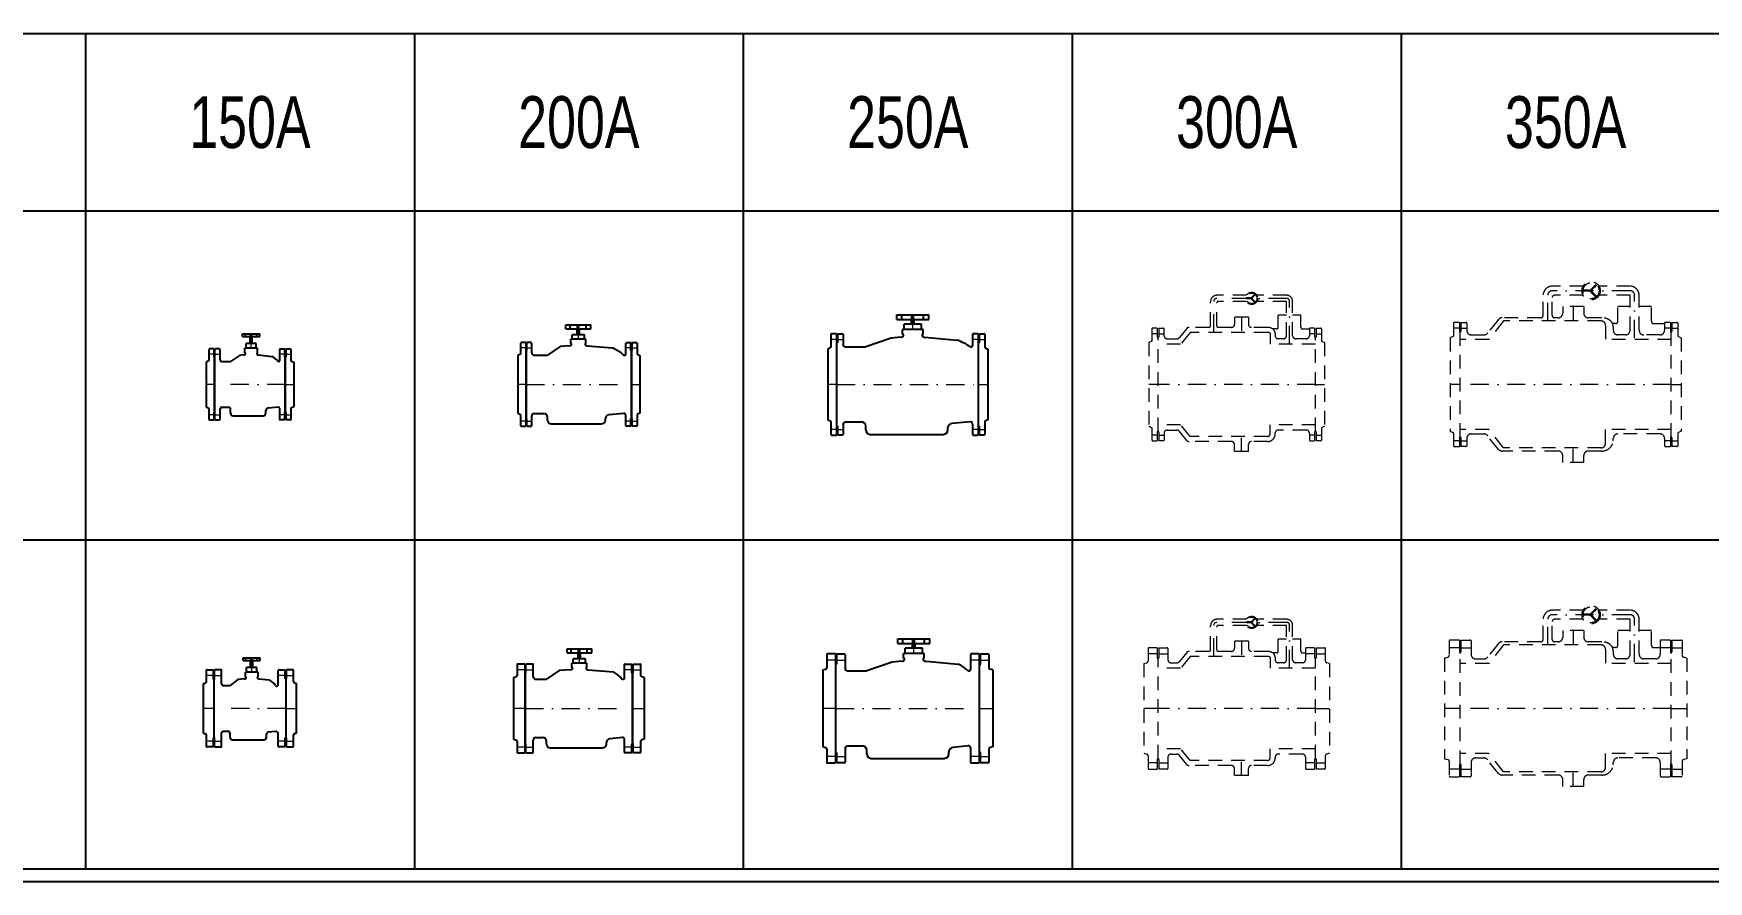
# Model space of a CAD drawing. Extents: x 0 to 60630, y 0 to 46389.
# Drawn here: x 13639 to 20259, y 6561 to 9911 of the extents above; entities that cross this region are included whole.
import ezdxf
from ezdxf.enums import TextEntityAlignment as Align

# ---------------------------------------------------------------- set-up
doc = ezdxf.new("R2010")
doc.units = 0
doc.header["$LTSCALE"] = 30
doc.header["$MEASUREMENT"] = 0
doc.linetypes.add('DGN Style 2', pattern=[3, 1.8, -1.2])
doc.linetypes.add('DGN Style 4', pattern=[4.8, 2.4, -1.2, 0, -1.2])
for name, color, linetype, lineweight in [('L(c)', 1, 'DGN Style 4', 5), ('L(hid)', 2, 'DGN Style 2', 5), ('L(txt)', 2, 'Continuous', 13)]:
    doc.layers.add(name, color=color, linetype=linetype, lineweight=lineweight)
doc.styles.add('Style-ENGINEERING', font='ENGINEERING.shx')

# ---------------------------------------------------------------- blocks, each defined once
blk = doc.blocks.new('*U81')
for p, q in [((69.3, 339.1), (-53, 339.1)), ((97.7, 324.7), (119.4, 346.3)), ((103.7, 324.3), (122.8, 343.4)), ((254.5, 339.1), (131.7, 339.1)), ((-89, 223.4), (-89, 303.1)), ((-53, 223.4), (-53, 294.1)), ((69.3, 303.1), (-44, 303.1)), ((94.5, 323.4), (69.1, 323.4)), ((94.5, 318.9), (69.1, 318.9)), ((97.7, 317.5), (119.4, 295.9)), ((103.7, 317.9), (122.8, 298.8)), ((254.5, 303.1), (131.7, 303.1)), ((254.5, 164.9), (254.5, 303.1)), ((290.5, 164.9), (290.5, 303.1)), ((-265.2, 207.7), (-308.2, 154.4)), ((-98, 214.4), (-251.2, 214.4)), ((-29.4, 214.4), (-44, 214.4)), ((-11.4, 259.4), (-11.4, 232.4)), ((71.4, 259.4), (-11.4, 259.4)), ((71.4, 259.4), (71.4, 232.4)), ((143.4, 214.4), (89.4, 214.4)), ((206.4, 200.4), (206.4, 258.9)), ((254.5, 258.9), (206.4, 258.9)), ((338.7, 258.9), (290.5, 258.9)), ((338.7, 200.4), (338.7, 258.9)), ((-443, 141.9), (-456, 135.4)), ((-456, 135.4), (-456, -233.2)), ((-443, 193.1), (-443, 141.9)), ((-420, 196.1), (-440, 196.1)), ((-420, 196.1), (-420, 161.6)), ((-417, -256.4), (-417, 158.6)), ((-417, -256.4), (-417, 158.6)), ((-414, 196.1), (-394, 196.1)), ((-414, 196.1), (-414, 161.6)), ((-391, 193.1), (-391, 164.9)), ((-373, 146.9), (-322.8, 146.9)), ((197.4, 191.4), (185.4, 191.4)), ((188.4, 178.4), (188.4, 173.9)), ((188.4, 173.9), (188.4, 164.9)), ((236.5, 146.9), (206.4, 146.9)), ((373.8, 146.9), (308.5, 146.9)), ((347.7, 191.4), (391, 191.4)), ((391, 193.1), (391, 164.9)), ((414, 196.1), (394, 196.1)), ((414, 196.1), (414, 161.6)), ((417, -256.4), (417, 158.6)), ((417, -256.4), (417, 158.6)), ((420, 196.1), (440, 196.1)), ((420, 196.1), (420, 161.6)), ((443, 193.1), (443, 141.9)), ((443, 141.9), (456, 135.4)), ((456, 135.4), (456, -233.2)), ((-456, -233.2), (-443, -239.7)), ((-443, -239.7), (-443, -290.9)), ((-420, -259.4), (-420, -293.9)), ((-414, -259.4), (-414, -293.9)), ((-391, -262.6), (-391, -290.9)), ((-373, -244.6), (-322.8, -244.6)), ((-265.2, -305.4), (-308.2, -252.2)), ((188.4, -271.6), (188.4, -262.6)), ((373, -244.6), (206.4, -244.6)), ((391, -262.6), (391, -290.9)), ((414, -259.4), (414, -293.9)), ((420, -259.4), (420, -293.9)), ((456, -233.2), (443, -239.7)), ((443, -239.7), (443, -290.9)), ((-440, -293.9), (-420, -293.9)), ((-394, -293.9), (-414, -293.9)), ((-29.4, -312.1), (-251.2, -312.1)), ((-11.4, -357.1), (-11.4, -330.1)), ((71.4, -357.1), (71.4, -330.1)), ((143.4, -312.1), (89.4, -312.1)), ((394, -293.9), (414, -293.9)), ((440, -293.9), (420, -293.9)), ((71.4, -357.1), (-11.4, -357.1))]:
    blk.add_line(p, q)
for radius in [36, 31.5]:
    blk.add_circle((100.5, 321.1), radius)
for centre, radius, start, end in [((-53, 303.1), 36, 90, 180), ((254.5, 303.1), 36, 0, 90), ((-44, 294.1), 9, 90, 180), ((94.5, 327.9), 4.5, 270, 315), ((94.5, 314.4), 4.5, 45, 90), ((106.9, 321.1), 4.5, 135, 225), ((-251.2, 196.4), 18, 90, 141.11749), ((-98, 223.4), 9, 270, 0), ((-44, 223.4), 9, 180, 270), ((-29.4, 232.4), 18, 270, 0), ((89.4, 232.4), 18, 180, 270), ((197.4, 200.4), 9, 270, 0), ((347.7, 200.4), 9, 180, 270), ((-440, 193.1), 3, 90, 180), ((-417, 161.6), 3, 180, 270), ((-417, 161.6), 3, 270, 0), ((-394, 193.1), 3, 360, 90), ((-373, 164.9), 18, 180, 270), ((-322.8, 164.9), 18, 270, 324.48163), ((206.4, 164.9), 18, 180, 270), ((236.5, 164.9), 18, 270, 0), ((308.5, 164.9), 18, 180, 270), ((373, 164.9), 18, 270, 0), ((394, 193.1), 3, 90, 180), ((417, 161.6), 3, 180, 270), ((417, 161.6), 3, 270, 0), ((440, 193.1), 3, 360, 90), ((-417, -259.4), 3, 90, 180), ((-417, -259.4), 3, 360, 90), ((-373, -262.6), 18, 90, 180), ((-322.8, -262.6), 18, 35.51837, 90), ((206.4, -262.6), 18, 90, 180), ((373, -262.6), 18, 0, 90), ((417, -259.4), 3, 90, 180), ((417, -259.4), 3, 360, 90), ((-440, -290.9), 3, 180, 270), ((-394, -290.9), 3, 270, 0), ((-251.2, -294.1), 18, 218.88251, 270), ((-29.4, -330.1), 18, 0, 90), ((89.4, -330.1), 18, 90, 180), ((143.4, -267.1), 45, 270, 0), ((394, -290.9), 3, 180, 270), ((440, -290.9), 3, 270, 0)]:
    blk.add_arc(centre, radius, start, end)
blk.add_ellipse((143.4, 178.4), major_axis=(-45, 0), ratio=0.8, start_param=3.141593, end_param=4.712389)
blk = doc.blocks.new('*U80')
at = {"layer": 'L(hid)'}
for p, q in [((-245.2, 201.8), (-303.9, 128.9)), ((139.8, 201.8), (-245.2, 201.8)), ((30, 259.4), (30, 201.8)), ((157.8, 183.8), (157.8, 128.9)), ((-303.9, 128.9), (-417, 128.9)), ((417, 128.9), (157.8, 128.9)), ((-303.9, -226.7), (-417, -226.7)), ((-245.2, -299.5), (-303.9, -226.7)), ((417, -226.7), (157.8, -226.7)), ((157.8, -281.5), (157.8, -226.7)), ((139.8, -299.5), (-245.2, -299.5)), ((30, -357.1), (30, -299.5))]:
    blk.add_line(p, q, dxfattribs=at)
for centre, start, end in [((139.8, 183.8), 0, 90), ((139.8, -281.5), 270, 0)]:
    blk.add_arc(centre, 18, start, end, dxfattribs=at)
blk.add_blockref('*U81', (0, 0))
blk = doc.blocks.new('*U83')
for p, q in [((-103, 182.2), (-103, 278.7)), ((38.2, 302.7), (-79, 302.7)), ((-79, 182.2), (-79, 272.7)), ((38.2, 278.7), (-73, 278.7)), ((55, 292.2), (38, 292.2)), ((55, 289.2), (38, 289.2)), ((57.1, 293.1), (71.6, 307.6)), ((57.1, 288.4), (71.6, 273.9)), ((61.1, 292.9), (73.8, 305.6)), ((61.1, 288.6), (73.8, 275.9)), ((197, 302.7), (79.8, 302.7)), ((197, 278.7), (79.8, 278.7)), ((197, 143.2), (197, 278.7)), ((221, 143.2), (221, 278.7)), ((-8.6, 216.2), (-8.6, 188.2)), ((46.6, 216.2), (-8.6, 216.2)), ((46.6, 216.2), (46.6, 188.2)), ((164, 175.8), (164, 224.8)), ((197, 224.8), (164, 224.8)), ((254, 224.8), (221, 224.8)), ((254, 175.8), (254, 224.8)), ((-335, 170.2), (-335, 122)), ((-314, 173.2), (-332, 173.2)), ((-314, 173.2), (-314, 138.7)), ((-311, -234.3), (-311, 135.7)), ((-311, -234.3), (-311, 135.7)), ((-308, 173.2), (-290, 173.2)), ((-308, 173.2), (-308, 138.7)), ((-287, 143.2), (-287, 170.2)), ((-197.8, 171.8), (-226.4, 136.3)), ((-109, 176.2), (-188.5, 176.2)), ((-20.6, 176.2), (-73, 176.2)), ((122, 176.2), (58.6, 176.2)), ((158, 169.8), (142.5, 169.8)), ((152, 152.2), (152, 149.2)), ((152, 149.2), (152, 143.2)), ((260, 169.8), (287, 169.8)), ((287, 170.2), (287, 143.2)), ((308, 173.2), (290, 173.2)), ((308, 173.2), (308, 138.7)), ((311, -234.3), (311, 135.7)), ((311, -234.3), (311, 135.7)), ((314, 173.2), (332, 173.2)), ((314, 173.2), (314, 138.7)), ((335, 170.2), (335, 122)), ((-335, 122), (-347, 116)), ((-347, 116), (-347, -214.5)), ((-275, 131.2), (-236.2, 131.2)), ((185, 131.2), (164, 131.2)), ((275, 131.2), (233.9, 131.2)), ((335, 122), (347, 116)), ((347, 116), (347, -214.5)), ((-347, -214.5), (-335, -220.5)), ((-335, -220.5), (-335, -268.8)), ((-314, -237.3), (-314, -271.8)), ((-308, -237.3), (-308, -271.8)), ((-287, -241.8), (-287, -268.8)), ((-275, -229.8), (-236.2, -229.8)), ((-197.8, -270.3), (-226.4, -234.8)), ((152, -247.8), (152, -241.8)), ((275, -229.8), (164, -229.8)), ((287, -241.8), (287, -268.8)), ((308, -237.3), (308, -271.8)), ((314, -237.3), (314, -271.8)), ((347, -214.5), (335, -220.5)), ((335, -220.5), (335, -268.8)), ((-332, -271.8), (-314, -271.8)), ((-290, -271.8), (-308, -271.8)), ((-20.6, -274.8), (-188.5, -274.8)), ((-8.6, -314.8), (-8.6, -286.8)), ((46.6, -314.8), (-8.6, -314.8)), ((46.6, -314.8), (46.6, -286.8)), ((122, -274.8), (58.6, -274.8)), ((290, -271.8), (308, -271.8)), ((332, -271.8), (314, -271.8))]:
    blk.add_line(p, q)
for radius in [24, 21]:
    blk.add_circle((59, 290.7), radius)
for centre, radius, start, end in [((-79, 278.7), 24, 90, 180), ((-73, 272.7), 6, 90, 180), ((55, 295.2), 3, 270, 315), ((55, 286.2), 3, 45, 90), ((63.2, 290.7), 3, 135, 225), ((197, 278.7), 24, 0, 90), ((-332, 170.2), 3, 90, 180), ((-311, 138.7), 3, 180, 270), ((-311, 138.7), 3, 270, 0), ((-290, 170.2), 3, 360, 90), ((-275, 143.2), 12, 180, 270), ((-236.2, 143.2), 12, 270, 324.48163), ((-188.5, 164.2), 12, 90, 141.11749), ((-109, 182.2), 6, 270, 0), ((-73, 182.2), 6, 180, 270), ((-20.6, 188.2), 12, 270, 0), ((58.6, 188.2), 12, 180, 270), ((164, 143.2), 12, 180, 270), ((158, 175.8), 6, 270, 0), ((185, 143.2), 12, 270, 0), ((260, 175.8), 6, 180, 270), ((275, 143.2), 12, 270, 0), ((290, 170.2), 3, 90, 180), ((311, 138.7), 3, 180, 270), ((311, 138.7), 3, 270, 0), ((332, 170.2), 3, 360, 90), ((-311, -237.3), 3, 90, 180), ((-311, -237.3), 3, 360, 90), ((-275, -241.8), 12, 90, 180), ((-236.2, -241.8), 12, 35.51837, 90), ((122, -244.8), 30, 270, 0), ((164, -241.8), 12, 90, 180), ((275, -241.8), 12, 0, 90), ((311, -237.3), 3, 90, 180), ((311, -237.3), 3, 360, 90), ((-332, -268.8), 3, 180, 270), ((-290, -268.8), 3, 270, 0), ((-188.5, -262.8), 12, 218.88251, 270), ((-20.6, -286.8), 12, 0, 90), ((58.6, -286.8), 12, 90, 180), ((290, -268.8), 3, 180, 270), ((332, -268.8), 3, 270, 0)]:
    blk.add_arc(centre, radius, start, end)
for centre, major_axis, ratio in [((122, 152.2), (-30, 0), 0.8), ((233.9, 143.2), (12.9, 0), 0.930233)]:
    blk.add_ellipse(centre, major_axis=major_axis, ratio=ratio, start_param=3.141593, end_param=4.712389)
blk = doc.blocks.new('*U82')
at = {"layer": 'L(hid)'}
for p, q in [((19, 216.2), (19, 156.2)), ((-184.6, 156.2), (-221.9, 110)), ((122, 156.2), (-184.6, 156.2)), ((132, 152.2), (132, 110)), ((-221.9, 110), (-311, 110)), ((311, 110), (132, 110)), ((-221.9, -208.5), (-311, -208.5)), ((-184.6, -254.8), (-221.9, -208.5)), ((122, -254.8), (-184.6, -254.8)), ((19, -314.8), (19, -254.8)), ((132, -244.8), (132, -208.5)), ((311, -208.5), (132, -208.5))]:
    blk.add_line(p, q, dxfattribs=at)
blk.add_arc((122, -244.8), 10, 270, 0, dxfattribs=at)
blk.add_ellipse((122, 152.2), major_axis=(-10, 0), ratio=0.4, start_param=3.141593, end_param=4.712389, dxfattribs=at)
blk.add_blockref('*U83', (0, 0))
blk = doc.blocks.new('*U84')
for p, q in [((-43.6, 237.5), (83.6, 237.5)), ((-43.6, 219.5), (-43.6, 237.5)), ((-43.6, 219.5), (83.6, 219.5)), ((-24.1, 219.5), (-24.1, 237.5)), ((-13.8, 180.1), (-13.8, 200.7)), ((53.8, 200.7), (-13.8, 200.7)), ((14.2, 200.7), (14.2, 219.5)), ((15.7, 219.5), (15.7, 237.5)), ((22.9, 219.5), (22.9, 237.5)), ((25.8, 200.7), (25.8, 219.5)), ((53.8, 180.1), (53.8, 200.7)), ((62.7, 219.5), (62.7, 237.5)), ((83.6, 219.5), (83.6, 237.5)), ((-304, 160.5), (-304, 108.2)), ((-282, 162.5), (-302, 162.5)), ((-282, 162.5), (-282, 127)), ((-278, 162.5), (-258, 162.5)), ((-278, 162.5), (-278, 127)), ((-256, 160.5), (-256, 122.7)), ((-65.7, 145.8), (-166.2, 110.5)), ((-26.8, 148.6), (-65.7, 145.8)), ((-21, 159.4), (-21, 180.1)), ((61, 180.1), (-21, 180.1)), ((-16, 159.4), (-21, 159.4)), ((61, 159.4), (55.9, 159.4)), ((61, 159.4), (61, 180.1)), ((66.7, 148.6), (195.3, 137.2)), ((256, 160.5), (256, 116.4)), ((278, 162.5), (258, 162.5)), ((278, 162.5), (278, 127)), ((282, 162.5), (302, 162.5)), ((282, 162.5), (282, 127)), ((304, 160.5), (304, 108.2)), ((-304, 108.2), (-316, 102.2)), ((-316, 102.2), (-316, -177.2)), ((-280, -200), (-280, 125)), ((-280, -200), (-280, 125)), ((-243.9, 110.5), (-166.2, 110.5)), ((280, -200), (280, 125)), ((280, -200), (280, 125)), ((304, 108.2), (316, 102.2)), ((316, 102.2), (316, -177.2)), ((-316, -177.2), (-304, -183.2)), ((-304, -183.2), (-304, -235.5)), ((-256, -197.6), (-256, -235.5)), ((-243.9, -185.5), (-184.2, -185.5)), ((246.5, -185.8), (174.7, -191.5)), ((256, -193.2), (256, -235.5)), ((316, -177.2), (304, -183.2)), ((304, -183.2), (304, -235.5)), ((-302, -237.5), (-282, -237.5)), ((-282, -202), (-282, -237.5)), ((-278, -202), (-278, -237.5)), ((-258, -237.5), (-278, -237.5)), ((-166.2, -216.7), (-166.2, -203.5)), ((-148.2, -234.7), (140.4, -234.7)), ((158.4, -216.7), (158.4, -209.4)), ((258, -237.5), (278, -237.5)), ((278, -202), (278, -237.5)), ((282, -202), (282, -237.5)), ((302, -237.5), (282, -237.5))]:
    blk.add_line(p, q)
for centre, radius, start, end in [((-302, 160.5), 2, 90, 180), ((-258, 160.5), 2, 360, 90), ((-26.8, 159.4), 10.8, 270, 0), ((66.7, 159.4), 10.8, 180, 270), ((258, 160.5), 2, 90, 180), ((302, 160.5), 2, 360, 90), ((-280, 127), 2, 180, 270), ((-280, 127), 2, 270, 0), ((-243.9, 122.7), 12.2, 180, 270), ((248.8, 117.5), 7.29, 217.55022, 351.86685), ((280, 127), 2, 180, 270), ((280, 127), 2, 270, 0), ((-243.9, -197.6), 12.2, 90, 180), ((-184.2, -203.5), 18, 0, 90), ((176.4, -209.4), 18, 95.53221, 180), ((247.9, -193.9), 8.22, 9.82937, 99.54822), ((-302, -235.5), 2, 180, 270), ((-280, -202), 2, 90, 180), ((-280, -202), 2, 360, 90), ((-258, -235.5), 2, 270, 0), ((-148.2, -216.7), 18, 180, 270), ((140.4, -216.7), 18, 270, 0), ((258, -235.5), 2, 180, 270), ((280, -202), 2, 90, 180), ((280, -202), 2, 360, 90), ((302, -235.5), 2, 270, 0)]:
    blk.add_arc(centre, radius, start, end)
blk.add_ellipse((-69.2, 88.5), major_axis=(-326.8, 0), ratio=0.253946, start_param=3.44192, end_param=3.769462)
blk = doc.blocks.new('*U85')
for p, q in [((-50.8, 200), (46.8, 200)), ((-50.8, 185), (-50.8, 200)), ((-34.6, 185), (-34.6, 200)), ((-5.6, 185), (-5.6, 200)), ((0.4, 185), (0.4, 200)), ((29.4, 185), (29.4, 200)), ((46.8, 185), (46.8, 200)), ((-50.8, 185), (46.8, 185)), ((-32, 126.6), (-32, 143.9)), ((28, 143.9), (-32, 143.9)), ((-26, 143.9), (-26, 161)), ((22, 161), (-26, 161)), ((-6.8, 161), (-6.8, 185)), ((2.8, 161), (2.8, 185)), ((22, 143.9), (22, 161)), ((28, 126.6), (28, 143.9)), ((-230, 84.2), (-241, 78.7)), ((-241, 78.7), (-241, -148.6)), ((-230, 128), (-230, 84.2)), ((-210, 130), (-228, 130)), ((-210, 130), (-210, 99.5)), ((-208, -167.5), (-208, 97.5)), ((-208, 97.5), (-208, -167.5)), ((-188, 130), (-206, 130)), ((-206, 99.5), (-206, 130)), ((-186, 90.1), (-186, 128)), ((-176.4, 80), (-123.9, 80)), ((-73.5, 115.3), (-123.9, 80)), ((-36.8, 117.6), (-73.5, 115.3)), ((-27.8, 126.6), (-32, 126.6)), ((28, 126.6), (23.8, 126.6)), ((32.8, 117.6), (132.6, 109.1)), ((186, 84.2), (186, 128)), ((188, 130), (206, 130)), ((206, 99.5), (206, 130)), ((208, -167.5), (208, 97.5)), ((208, 97.5), (208, -167.5)), ((210, 130), (228, 130)), ((210, 130), (210, 99.5)), ((230, 128), (230, 84.2)), ((230, 84.2), (241, 78.7)), ((241, 78.7), (241, -148.6)), ((-241, -148.6), (-230, -154.1)), ((-230, -154.1), (-230, -198)), ((-210, -169.5), (-210, -200)), ((-206, -200), (-206, -169.5)), ((-186, -198), (-186, -160.1)), ((-176.4, -150), (-138.9, -150)), ((-123.9, -176), (-123.9, -165)), ((-108.9, -191), (90, -191)), ((105, -176), (105, -169.9)), ((178.1, -150.2), (118.5, -155)), ((186, -198), (186, -155.8)), ((206, -200), (206, -169.5)), ((210, -169.5), (210, -200)), ((241, -148.6), (230, -154.1)), ((230, -154.1), (230, -198)), ((-228, -200), (-210, -200)), ((-206, -200), (-188, -200)), ((206, -200), (188, -200)), ((228, -200), (210, -200))]:
    blk.add_line(p, q)
for centre, radius, start, end in [((-228, 128), 2, 90, 180), ((-208, 99.5), 2, 180, 270), ((-208, 99.5), 2, 270, 0), ((-188, 128), 2, 0, 90), ((-175.9, 90.1), 10.1, 180, 270), ((-36.8, 126.6), 9, 270, 0), ((32.8, 126.6), 9, 180, 270), ((180, 85.8), 6.07, 217.55022, 351.86685), ((188, 128), 2, 90, 180), ((208, 99.5), 2, 180, 270), ((208, 99.5), 2, 270, 0), ((228, 128), 2, 360, 90), ((-228, -198), 2, 180, 270), ((-208, -169.5), 2, 90, 180), ((-208, -169.5), 2, 0, 90), ((-188, -198), 2, 270, 0), ((-175.9, -160.1), 10.1, 90, 180), ((-138.9, -165), 15, 0, 90), ((-108.9, -176), 15, 180, 270), ((90, -176), 15, 270, 0), ((120, -169.9), 15, 95.53221, 180), ((179.2, -157), 6.85, 9.82937, 99.54822), ((188, -198), 2, 180, 270), ((208, -169.5), 2, 90, 180), ((208, -169.5), 2, 360, 90), ((228, -198), 2, 270, 0)]:
    blk.add_arc(centre, radius, start, end)
blk.add_ellipse((-85, 56), major_axis=(-272.4, 0), ratio=0.323988, start_param=3.44192, end_param=3.787126)
blk = doc.blocks.new('*U86')
for p, q in [((-29, 170), (39, 170)), ((-29, 159), (-29, 170)), ((-29, 159), (39, 159)), ((-18, 159), (-18, 170)), ((1, 131), (1, 159)), ((2, 159), (2, 170)), ((7, 159), (7, 170)), ((9, 131), (9, 159)), ((27, 159), (27, 170)), ((39, 159), (39, 170)), ((-162, 108), (-162, 63.6)), ((-142, 110), (-160, 110)), ((-142, 110), (-142, 79.5)), ((-140, 77.5), (-140, -137.5)), ((-140, -137.5), (-140, 77.5)), ((-120, 110), (-138, 110)), ((-138, 79.5), (-138, 110)), ((-118, 66.8), (-118, 108)), ((-41.2, 83.9), (-76.2, 60)), ((-24, 86.5), (-41.2, 83.9)), ((-20, 94), (-20, 112.6)), ((30, 112.6), (-20, 112.6)), ((-16.5, 94), (-20, 94)), ((-15, 112.6), (-15, 131)), ((25, 131), (-15, 131)), ((25, 112.6), (25, 131)), ((30, 94), (26.5, 94)), ((30, 94), (30, 112.6)), ((34, 86.5), (87, 80.5)), ((118, 63.6), (118, 108)), ((120, 110), (138, 110)), ((138, 79.5), (138, 110)), ((140, 77.5), (140, -137.5)), ((140, -137.5), (140, 77.5)), ((142, 110), (160, 110)), ((142, 110), (142, 79.5)), ((162, 108), (162, 63.6)), ((-162, 63.6), (-173, 58.1)), ((-173, 58.1), (-173, -118.1)), ((-111.3, 60), (-76.2, 60)), ((162, 63.6), (173, 58.1)), ((173, 58.1), (173, -118.1)), ((-173, -118.1), (-162, -123.6)), ((-162, -123.6), (-162, -168)), ((-118, -168), (-118, -126.7)), ((-111.3, -120), (-86.2, -120)), ((-76.2, -144), (-76.2, -130)), ((112.7, -120.2), (72, -123.3)), ((118, -168), (118, -123.6)), ((173, -118.1), (162, -123.6)), ((162, -123.6), (162, -168)), ((-160, -170), (-142, -170)), ((-142, -139.5), (-142, -170)), ((-138, -170), (-138, -139.5)), ((-138, -170), (-120, -170)), ((-66.2, -154), (53, -154)), ((63, -144), (63, -133.3)), ((138, -170), (120, -170)), ((138, -170), (138, -139.5)), ((142, -139.5), (142, -170)), ((160, -170), (142, -170))]:
    blk.add_line(p, q)
for centre, radius, start, end in [((-160, 108), 2, 90, 180), ((-140, 79.5), 2, 180, 270), ((-140, 79.5), 2, 270, 0), ((-120, 108), 2, 0, 90), ((-111.3, 66.8), 6.75, 180, 270), ((-24, 94), 7.5, 270, 0), ((34, 94), 7.5, 180, 270), ((120, 108), 2, 90, 180), ((140, 79.5), 2, 180, 270), ((140, 79.5), 2, 270, 0), ((160, 108), 2, 360, 90), ((114, 63.9), 4.05, 217.55022, 351.86685), ((-111.3, -126.7), 6.75, 90, 180), ((-86.2, -130), 10, 0, 90), ((73, -133.3), 10, 95.53221, 180), ((113.5, -124.7), 4.56, 9.82937, 99.54822), ((-160, -168), 2, 180, 270), ((-140, -139.5), 2, 90, 180), ((-140, -139.5), 2, 0, 90), ((-120, -168), 2, 270, 0), ((-66.2, -144), 10, 180, 270), ((53, -144), 10, 270, 0), ((120, -168), 2, 180, 270), ((140, -139.5), 2, 90, 180), ((140, -139.5), 2, 360, 90), ((160, -168), 2, 270, 0)]:
    blk.add_arc(centre, radius, start, end)
blk.add_ellipse((-22, 44), major_axis=(-139, 0), ratio=0.423332, start_param=3.44192, end_param=3.811016)
blk = doc.blocks.new('*U99')
for p, q in [((-27, 176.3), (41, 176.3)), ((-27, 165.3), (-27, 176.3)), ((-27, 165.3), (41, 165.3)), ((-16, 165.3), (-16, 176.3)), ((-13, 118.8), (-13, 137.3)), ((27, 137.3), (-13, 137.3)), ((3, 137.3), (3, 165.3)), ((4, 165.3), (4, 176.3)), ((9, 165.3), (9, 176.3)), ((11, 137.3), (11, 165.3)), ((27, 118.8), (27, 137.3)), ((29, 165.3), (29, 176.3)), ((41, 165.3), (41, 176.3)), ((-184, 74.3), (-176.5, 76.1)), ((-184, -121.7), (-184, 74.3)), ((-172, 81.9), (-172, 126.8)), ((-170, 128.8), (-144, 128.8)), ((-144, 93.3), (-144, 128.8)), ((-142, 91.3), (-142, -138.7)), ((-142, 91.3), (-142, -138.7)), ((-114, 128.8), (-140, 128.8)), ((-140, 93.3), (-140, 128.8)), ((-112, 73), (-112, 126.8)), ((-105.3, 66.3), (-78.2, 66.3)), ((-48.2, 90.1), (-78.2, 66.3)), ((-22, 92.8), (-48.2, 90.1)), ((-18, 100.3), (-18, 118.8)), ((32, 118.8), (-18, 118.8)), ((-14.5, 100.3), (-18, 100.3)), ((32, 100.3), (28.5, 100.3)), ((32, 100.3), (32, 118.8)), ((36, 92.8), (76.6, 88.7)), ((112, 69.5), (112, 126.8)), ((114, 128.8), (140, 128.8)), ((140, 93.3), (140, 128.8)), ((142, 91.3), (142, -138.7)), ((142, 91.3), (142, -138.7)), ((170, 128.8), (144, 128.8)), ((144, 93.3), (144, 128.8)), ((172, 81.9), (172, 126.8)), ((184, 74.3), (176.5, 76.1)), ((184, -121.7), (184, 74.3)), ((-184, -121.7), (-176.5, -123.6)), ((-172, -174.2), (-172, -129.4)), ((-112, -174.2), (-112, -120.5)), ((-105.3, -113.7), (-88.2, -113.7)), ((-78.2, -137.7), (-78.2, -123.7)), ((65, -137.7), (65, -127)), ((101.2, -115), (74, -117.1)), ((112, -174.2), (112, -124.9)), ((172, -174.2), (172, -129.4)), ((184, -121.7), (176.5, -123.6)), ((-144, -176.2), (-170, -176.2)), ((-144, -176.2), (-144, -140.7)), ((-140, -176.2), (-140, -140.7)), ((-140, -176.2), (-114, -176.2)), ((-68.2, -147.7), (55, -147.7)), ((140, -176.2), (114, -176.2)), ((140, -176.2), (140, -140.7)), ((144, -176.2), (144, -140.7)), ((144, -176.2), (170, -176.2))]:
    blk.add_line(p, q)
for centre, radius, start, end in [((-178, 81.9), 6, 284.03624, 360), ((-170, 126.8), 2, 90, 180), ((-142, 93.3), 2, 180, 270), ((-142, 93.3), 2, 270, 0), ((-114, 126.8), 2, 360, 90), ((-105.3, 73), 6.75, 180, 270), ((-22, 100.3), 7.5, 270, 0), ((36, 100.3), 7.5, 180, 270), ((106, 70.4), 6.07, 217.55022, 351.86685), ((114, 126.8), 2, 90, 180), ((142, 93.3), 2, 180, 270), ((142, 93.3), 2, 270, 0), ((170, 126.8), 2, 360, 90), ((178, 81.9), 6, 180, 255.96376), ((-178, -129.4), 6, 0, 75.96376), ((-105.3, -120.5), 6.75, 90, 180), ((-88.2, -123.7), 10, 0, 90), ((75, -127), 10, 95.53221, 180), ((102, -124.9), 10, 0, 94.44994), ((178, -129.4), 6, 104.03624, 180), ((-170, -174.2), 2, 180, 270), ((-142, -140.7), 2, 90, 180), ((-142, -140.7), 2, 0, 90), ((-114, -174.2), 2, 270, 0), ((-68.2, -137.7), 10, 180, 270), ((55, -137.7), 10, 270, 0), ((114, -174.2), 2, 180, 270), ((142, -140.7), 2, 90, 180), ((142, -140.7), 2, 0, 90), ((170, -174.2), 2, 270, 0)]:
    blk.add_arc(centre, radius, start, end)
blk.add_ellipse((-9.2, 49.3), major_axis=(-115.5, 0), ratio=0.509327, start_param=3.44192, end_param=3.876148)
blk = doc.blocks.new('*U100')
for p, q in [((-46.8, 205), (50.8, 205)), ((-46.8, 190), (-46.8, 205)), ((-30.6, 190), (-30.6, 205)), ((-1.6, 190), (-1.6, 205)), ((4.4, 190), (4.4, 205)), ((33.4, 190), (33.4, 205)), ((50.8, 190), (50.8, 205)), ((-244, 143), (-244, 100.5)), ((-214, 145), (-242, 145)), ((-214, 145), (-214, 109.5)), ((-182, 145), (-210, 145)), ((-210, 109.5), (-210, 145)), ((-180, 95.1), (-180, 143)), ((-46.8, 190), (50.8, 190)), ((-28, 131.6), (-28, 148.9)), ((32, 148.9), (-28, 148.9)), ((-22, 148.9), (-22, 166)), ((26, 166), (-22, 166)), ((-2.8, 166), (-2.8, 190)), ((6.8, 166), (6.8, 190)), ((26, 148.9), (26, 166)), ((32, 131.6), (32, 148.9)), ((180, 89.9), (180, 143)), ((182, 145), (210, 145)), ((210, 109.5), (210, 145)), ((214, 145), (242, 145)), ((214, 145), (214, 109.5)), ((244, 143), (244, 100.5)), ((-258, 92), (-248.4, 94.8)), ((-258, 92), (-258, -152)), ((-212, -167.5), (-212, 107.5)), ((-212, 107.5), (-212, -167.5)), ((-170.4, 85), (-127.9, 85)), ((-77.5, 120.3), (-127.9, 85)), ((-32.8, 122.6), (-77.5, 120.3)), ((-23.8, 131.6), (-28, 131.6)), ((32, 131.6), (27.8, 131.6)), ((36.8, 122.6), (136.6, 114.1)), ((212, -167.5), (212, 107.5)), ((212, 107.5), (212, -167.5)), ((258, 92), (248.3, 94.8)), ((258, 92), (258, -152)), ((-258, -152), (-248.4, -154.7)), ((-244, -160.5), (-244, -203)), ((-214, -169.5), (-214, -205)), ((-210, -205), (-210, -169.5)), ((-180, -203), (-180, -155.1)), ((-170.4, -145), (-142.9, -145)), ((-127.9, -171), (-127.9, -160)), ((-112.9, -186), (94, -186)), ((109, -171), (109, -164.9)), ((172.1, -145.2), (122.5, -150)), ((180, -203), (180, -150.8)), ((210, -205), (210, -169.5)), ((214, -169.5), (214, -205)), ((244, -160.5), (244, -203)), ((258, -152), (248.3, -154.7)), ((-242, -205), (-214, -205)), ((-210, -205), (-182, -205)), ((210, -205), (182, -205)), ((242, -205), (214, -205))]:
    blk.add_line(p, q)
for centre, radius, start, end in [((-242, 143), 2, 90, 180), ((-182, 143), 2, 360, 90), ((182, 143), 2, 90, 180), ((242, 143), 2, 0, 90), ((-250, 100.5), 6, 285.9454, 0), ((-212, 109.5), 2, 180, 270), ((-212, 109.5), 2, 270, 0), ((-169.9, 95.1), 10.1, 180, 270), ((-32.8, 131.6), 9, 270, 0), ((36.8, 131.6), 9, 180, 270), ((174, 90.8), 6.07, 217.55022, 351.86685), ((212, 109.5), 2, 180, 270), ((212, 109.5), 2, 270, 0), ((250, 100.5), 6, 180, 254.0546), ((-250, -160.5), 6, 360, 74.0546), ((-212, -169.5), 2, 90, 180), ((-212, -169.5), 2, 0, 90), ((-169.9, -155.1), 10.1, 90, 180), ((-142.9, -160), 15, 0, 90), ((-112.9, -171), 15, 180, 270), ((94, -171), 15, 270, 0), ((124, -164.9), 15, 95.53221, 180), ((173.2, -152), 6.85, 9.82937, 99.54822), ((212, -169.5), 2, 90, 180), ((212, -169.5), 2, 360, 90), ((250, -160.5), 6, 105.9454, 180), ((-242, -203), 2, 180, 270), ((-182, -203), 2, 270, 0), ((182, -203), 2, 180, 270), ((242, -203), 2, 270, 0)]:
    blk.add_arc(centre, radius, start, end)
blk.add_ellipse((-29.9, 61), major_axis=(-208.4, 0), ratio=0.423332, start_param=3.44192, end_param=3.787126)
blk = doc.blocks.new('*U101')
for p, q in [((-39.6, 245), (87.6, 245)), ((-39.6, 227), (-39.6, 245)), ((-39.6, 227), (87.6, 227)), ((-20.1, 227), (-20.1, 245)), ((-9.8, 187.6), (-9.8, 208.2)), ((57.8, 208.2), (-9.8, 208.2)), ((18.2, 208.2), (18.2, 227)), ((19.7, 227), (19.7, 245)), ((26.9, 227), (26.9, 245)), ((29.8, 208.2), (29.8, 227)), ((57.8, 187.6), (57.8, 208.2)), ((66.7, 227), (66.7, 245)), ((87.6, 227), (87.6, 245)), ((-320, 183), (-320, 130.7)), ((-286, 185), (-318, 185)), ((-286, 185), (-286, 144.5)), ((-284, -202.5), (-284, 142.5)), ((-284, -202.5), (-284, 142.5)), ((-282, 185), (-250, 185)), ((-282, 185), (-282, 144.5)), ((-248, 183), (-248, 130.2)), ((-61.7, 153.3), (-162.2, 118)), ((-22.8, 156.1), (-61.7, 153.3)), ((-17, 166.9), (-17, 187.6)), ((65, 187.6), (-17, 187.6)), ((-12, 166.9), (-17, 166.9)), ((65, 166.9), (59.9, 166.9)), ((65, 166.9), (65, 187.6)), ((70.7, 156.1), (199.3, 144.7)), ((248, 183), (248, 123.9)), ((282, 185), (250, 185)), ((282, 185), (282, 144.5)), ((284, -202.5), (284, 142.5)), ((284, -202.5), (284, 142.5)), ((286, 185), (318, 185)), ((286, 185), (286, 144.5)), ((320, 183), (320, 130.7)), ((-336, 122), (-324.5, 124.9)), ((-336, 122), (-336, -182)), ((-235.9, 118), (-162.2, 118)), ((336, 122), (324.5, 124.9)), ((336, 122), (336, -182)), ((-336, -182), (-324.5, -184.9)), ((-320, -190.7), (-320, -243)), ((-248, -190.1), (-248, -243)), ((-235.9, -178), (-180.2, -178)), ((-162.2, -209.2), (-162.2, -196)), ((238.5, -178.3), (178.7, -184)), ((248, -185), (248, -243)), ((320, -190.7), (320, -243)), ((336, -182), (324.5, -184.9)), ((-318, -245), (-286, -245)), ((-286, -204.5), (-286, -245)), ((-282, -204.5), (-282, -245)), ((-250, -245), (-282, -245)), ((-144.2, -227.2), (144.4, -227.2)), ((162.4, -209.2), (162.4, -201.9)), ((250, -245), (282, -245)), ((282, -204.5), (282, -245)), ((286, -204.5), (286, -245)), ((318, -245), (286, -245))]:
    blk.add_line(p, q)
for centre, radius, start, end in [((-318, 183), 2, 90, 180), ((-284, 144.5), 2, 180, 270), ((-284, 144.5), 2, 270, 0), ((-250, 183), 2, 0, 90), ((-22.8, 166.9), 10.8, 270, 0), ((70.7, 166.9), 10.8, 180, 270), ((250, 183), 2, 90, 180), ((284, 144.5), 2, 180, 270), ((284, 144.5), 2, 270, 0), ((318, 183), 2, 0, 90), ((-326, 130.7), 6, 284.03624, 0), ((-235.9, 130.2), 12.2, 180, 270), ((240.8, 125), 7.29, 217.55022, 351.86685), ((326, 130.7), 6, 180, 255.96376), ((-326, -190.7), 6, 360, 75.96376), ((-235.9, -190.1), 12.2, 90, 180), ((-180.2, -196), 18, 0, 90), ((180.4, -201.9), 18, 95.53221, 180), ((239.9, -186.4), 8.22, 9.82937, 99.54822), ((326, -190.7), 6, 104.03624, 180), ((-318, -243), 2, 180, 270), ((-284, -204.5), 2, 90, 180), ((-284, -204.5), 2, 360, 90), ((-250, -243), 2, 270, 0), ((-144.2, -209.2), 18, 180, 270), ((144.4, -209.2), 18, 270, 0), ((250, -243), 2, 180, 270), ((284, -204.5), 2, 90, 180), ((284, -204.5), 2, 360, 90), ((318, -243), 2, 270, 0)]:
    blk.add_arc(centre, radius, start, end)
blk.add_ellipse((1.3, 96), major_axis=(-244.6, 0), ratio=0.339299, start_param=3.44192, end_param=3.769462)
blk = doc.blocks.new('*U103')
for p, q in [((-103, 182.2), (-103, 278.7)), ((38.2, 302.7), (-79, 302.7)), ((-79, 182.2), (-79, 272.7)), ((38.2, 278.7), (-73, 278.7)), ((55, 292.2), (38, 292.2)), ((55, 289.2), (38, 289.2)), ((57.1, 293.1), (71.6, 307.6)), ((57.1, 288.4), (71.6, 273.9)), ((61.1, 292.9), (73.8, 305.6)), ((61.1, 288.6), (73.8, 275.9)), ((197, 302.7), (79.8, 302.7)), ((197, 278.7), (79.8, 278.7)), ((197, 143.2), (197, 278.7)), ((221, 143.2), (221, 278.7)), ((-8.6, 216.2), (-8.6, 188.2)), ((46.6, 216.2), (-8.6, 216.2)), ((46.6, 216.2), (46.6, 188.2)), ((164, 175.8), (164, 224.8)), ((197, 224.8), (164, 224.8)), ((254, 224.8), (221, 224.8)), ((254, 175.8), (254, 224.8)), ((-350, 187.7), (-350, 138.7)), ((-314, 190.7), (-347, 190.7)), ((-314, 190.7), (-314, 151.2)), ((-311, -246.8), (-311, 148.2)), ((-311, -246.8), (-311, 148.2)), ((-308, 190.7), (-275, 190.7)), ((-308, 190.7), (-308, 151.2)), ((-272, 187.7), (-272, 143.2)), ((-197.8, 171.8), (-226.4, 136.3)), ((-109, 176.2), (-188.5, 176.2)), ((-20.6, 176.2), (-73, 176.2)), ((122, 176.2), (58.6, 176.2)), ((158, 169.8), (142.5, 169.8)), ((152, 152.2), (152, 149.2)), ((152, 149.2), (152, 143.2)), ((260, 169.8), (272, 169.8)), ((272, 187.7), (272, 143.2)), ((308, 190.7), (275, 190.7)), ((308, 190.7), (308, 151.2)), ((311, -246.8), (311, 148.2)), ((311, -246.8), (311, 148.2)), ((314, 190.7), (347, 190.7)), ((314, 190.7), (314, 151.2)), ((350, 187.7), (350, 138.7)), ((-367, 127.7), (-355.7, 131.1)), ((-367, 127.7), (-367, -226.3)), ((-260, 131.2), (-236.2, 131.2)), ((185, 131.2), (164, 131.2)), ((260, 131.2), (233.9, 131.2)), ((367, 127.7), (355.7, 131.1)), ((367, 127.7), (367, -226.3)), ((-367, -226.3), (-355.7, -229.6)), ((-350, -237.2), (-350, -286.3)), ((-314, -249.8), (-314, -289.3)), ((-308, -249.8), (-308, -289.3)), ((-272, -241.8), (-272, -286.3)), ((-260, -229.8), (-236.2, -229.8)), ((-197.8, -270.3), (-226.4, -234.8)), ((152, -247.8), (152, -241.8)), ((260, -229.8), (164, -229.8)), ((272, -241.8), (272, -286.3)), ((308, -249.8), (308, -289.3)), ((314, -249.8), (314, -289.3)), ((350, -237.2), (350, -286.3)), ((367, -226.3), (355.7, -229.6)), ((-347, -289.3), (-314, -289.3)), ((-275, -289.3), (-308, -289.3)), ((-20.6, -274.8), (-188.5, -274.8)), ((-8.6, -314.8), (-8.6, -286.8)), ((46.6, -314.8), (-8.6, -314.8)), ((46.6, -314.8), (46.6, -286.8)), ((122, -274.8), (58.6, -274.8)), ((275, -289.3), (308, -289.3)), ((347, -289.3), (314, -289.3))]:
    blk.add_line(p, q)
for radius in [24, 21]:
    blk.add_circle((59, 290.7), radius)
for centre, radius, start, end in [((-79, 278.7), 24, 90, 180), ((-73, 272.7), 6, 90, 180), ((55, 295.2), 3, 270, 315), ((55, 286.2), 3, 45, 90), ((63.2, 290.7), 3, 135, 225), ((197, 278.7), 24, 0, 90), ((-358, 138.7), 8, 286.38954, 360), ((-347, 187.7), 3, 90, 180), ((-311, 151.2), 3, 180, 270), ((-311, 151.2), 3, 270, 0), ((-275, 187.7), 3, 0, 90), ((-260, 143.2), 12, 180, 270), ((-236.2, 143.2), 12, 270, 324.48163), ((-188.5, 164.2), 12, 90, 141.11749), ((-109, 182.2), 6, 270, 0), ((-73, 182.2), 6, 180, 270), ((-20.6, 188.2), 12, 270, 0), ((58.6, 188.2), 12, 180, 270), ((164, 143.2), 12, 180, 270), ((158, 175.8), 6, 270, 0), ((185, 143.2), 12, 270, 0), ((260, 175.8), 6, 180, 270), ((260, 143.2), 12, 270, 0), ((275, 187.7), 3, 90, 180), ((311, 151.2), 3, 180, 270), ((311, 151.2), 3, 270, 0), ((347, 187.7), 3, 0, 90), ((358, 138.7), 8, 180, 253.61046), ((-358, -237.2), 8, 360, 73.61046), ((-311, -249.8), 3, 90, 180), ((-311, -249.8), 3, 360, 90), ((-260, -241.8), 12, 90, 180), ((-236.2, -241.8), 12, 35.51837, 90), ((122, -244.8), 30, 270, 0), ((164, -241.8), 12, 90, 180), ((260, -241.8), 12, 0, 90), ((311, -249.8), 3, 90, 180), ((311, -249.8), 3, 360, 90), ((358, -237.2), 8, 106.38954, 180), ((-347, -286.3), 3, 180, 270), ((-275, -286.3), 3, 270, 0), ((-188.5, -262.8), 12, 218.88251, 270), ((-20.6, -286.8), 12, 0, 90), ((58.6, -286.8), 12, 90, 180), ((275, -286.3), 3, 180, 270), ((347, -286.3), 3, 270, 0)]:
    blk.add_arc(centre, radius, start, end)
for centre, major_axis, ratio in [((122, 152.2), (-30, 0), 0.8), ((233.9, 143.2), (12.9, 0), 0.930233)]:
    blk.add_ellipse(centre, major_axis=major_axis, ratio=ratio, start_param=3.141593, end_param=4.712389)
blk = doc.blocks.new('*U102')
at = {"layer": 'L(hid)'}
for p, q in [((19, 216.2), (19, 156.2)), ((-184.6, 156.2), (-221.9, 110)), ((122, 156.2), (-184.6, 156.2)), ((132, 152.2), (132, 110)), ((-221.9, 110), (-311, 110)), ((311, 110), (132, 110)), ((-221.9, -208.5), (-311, -208.5)), ((-184.6, -254.8), (-221.9, -208.5)), ((122, -254.8), (-184.6, -254.8)), ((19, -314.8), (19, -254.8)), ((132, -244.8), (132, -208.5)), ((311, -208.5), (132, -208.5))]:
    blk.add_line(p, q, dxfattribs=at)
blk.add_arc((122, -244.8), 10, 270, 0, dxfattribs=at)
blk.add_ellipse((122, 152.2), major_axis=(-10, 0), ratio=0.4, start_param=3.141593, end_param=4.712389, dxfattribs=at)
blk.add_blockref('*U103', (0, 0))
blk = doc.blocks.new('*U105')
for p, q in [((69.3, 339.1), (-53, 339.1)), ((97.7, 324.7), (119.4, 346.4)), ((103.7, 324.3), (122.8, 343.4)), ((254.5, 339.1), (131.7, 339.1)), ((-89, 223.4), (-89, 303.1)), ((-53, 223.4), (-53, 294.1)), ((69.3, 303.1), (-44, 303.1)), ((94.5, 323.4), (69.1, 323.4)), ((94.5, 318.9), (69.1, 318.9)), ((97.7, 317.6), (119.4, 295.9)), ((103.7, 317.9), (122.8, 298.8)), ((254.5, 303.1), (131.7, 303.1)), ((254.5, 164.9), (254.5, 303.1)), ((290.5, 164.9), (290.5, 303.1)), ((-460, 218.1), (-460, 161.3)), ((-420, 221.1), (-457, 221.1)), ((-420, 221.1), (-420, 174.1)), ((-414, 221.1), (-377, 221.1)), ((-414, 221.1), (-414, 174.1)), ((-374, 218.1), (-374, 164.9)), ((-265.2, 207.7), (-308.2, 154.4)), ((-98, 214.4), (-251.2, 214.4)), ((-29.4, 214.4), (-44, 214.4)), ((-11.4, 259.4), (-11.4, 232.4)), ((71.4, 259.4), (-11.4, 259.4)), ((71.4, 259.4), (71.4, 232.4)), ((143.4, 214.4), (89.4, 214.4)), ((206.4, 200.4), (206.4, 258.9)), ((254.5, 258.9), (206.4, 258.9)), ((338.7, 258.9), (290.5, 258.9)), ((338.7, 200.4), (338.7, 258.9)), ((374, 218.1), (374, 164.9)), ((414, 221.1), (377, 221.1)), ((414, 221.1), (414, 174.1)), ((420, 221.1), (457, 221.1)), ((420, 221.1), (420, 174.1)), ((460, 218.1), (460, 161.3)), ((-479, 150.1), (-466, 153.6)), ((-479, 150.1), (-479, -247.9)), ((-417, -268.9), (-417, 171.1)), ((-417, -268.9), (-417, 171.1)), ((-356, 146.9), (-322.8, 146.9)), ((197.4, 191.4), (185.4, 191.4)), ((188.4, 178.4), (188.4, 173.9)), ((188.4, 173.9), (188.4, 164.9)), ((236.5, 146.9), (206.4, 146.9)), ((356, 146.9), (308.5, 146.9)), ((347.7, 191.4), (374, 191.4)), ((417, -268.9), (417, 171.1)), ((417, -268.9), (417, 171.1)), ((479, 150.1), (466, 153.6)), ((479, 150.1), (479, -247.9)), ((-479, -247.9), (-466, -251.3)), ((-460, -259), (-460, -315.9)), ((-374, -262.6), (-374, -315.9)), ((-356, -244.6), (-322.8, -244.6)), ((-265.2, -305.4), (-308.2, -252.2)), ((188.4, -271.6), (188.4, -262.6)), ((356, -244.6), (206.4, -244.6)), ((374, -262.6), (374, -315.9)), ((460, -259), (460, -315.9)), ((479, -247.9), (466, -251.3)), ((-457, -318.9), (-420, -318.9)), ((-420, -271.9), (-420, -318.9)), ((-414, -271.9), (-414, -318.9)), ((-377, -318.9), (-414, -318.9)), ((-29.4, -312.1), (-251.2, -312.1)), ((-11.4, -357.1), (-11.4, -330.1)), ((71.4, -357.1), (71.4, -330.1)), ((143.4, -312.1), (89.4, -312.1)), ((377, -318.9), (414, -318.9)), ((414, -271.9), (414, -318.9)), ((420, -271.9), (420, -318.9)), ((457, -318.9), (420, -318.9)), ((71.4, -357.1), (-11.4, -357.1))]:
    blk.add_line(p, q)
for radius in [36, 31.5]:
    blk.add_circle((100.5, 321.1), radius)
for centre, radius, start, end in [((-53, 303.1), 36, 90, 180), ((254.5, 303.1), 36, 0, 90), ((-44, 294.1), 9, 90, 180), ((94.5, 327.9), 4.5, 270, 315), ((94.5, 314.4), 4.5, 45, 90), ((106.9, 321.1), 4.5, 135, 225), ((-457, 218.1), 3, 90, 180), ((-377, 218.1), 3, 0, 90), ((-251.2, 196.4), 18, 90, 141.11749), ((-98, 223.4), 9, 270, 0), ((-44, 223.4), 9, 180, 270), ((-29.4, 232.4), 18, 270, 0), ((89.4, 232.4), 18, 180, 270), ((197.4, 200.4), 9, 270, 0), ((347.7, 200.4), 9, 180, 270), ((377, 218.1), 3, 90, 180), ((457, 218.1), 3, 0, 90), ((-468, 161.3), 8, 284.74356, 0), ((-417, 174.1), 3, 180, 270), ((-417, 174.1), 3, 270, 0), ((-356, 164.9), 18, 180, 270), ((-322.8, 164.9), 18, 270, 324.48163), ((206.4, 164.9), 18, 180, 270), ((236.5, 164.9), 18, 270, 0), ((308.5, 164.9), 18, 180, 270), ((356, 164.9), 18, 270, 0), ((417, 174.1), 3, 180, 270), ((417, 174.1), 3, 270, 0), ((468, 161.3), 8, 180, 255.25644), ((-468, -259), 8, 360, 75.25644), ((-356, -262.6), 18, 90, 180), ((-322.8, -262.6), 18, 35.51837, 90), ((206.4, -262.6), 18, 90, 180), ((356, -262.6), 18, 0, 90), ((468, -259), 8, 104.74356, 180), ((-457, -315.9), 3, 180, 270), ((-417, -271.9), 3, 90, 180), ((-417, -271.9), 3, 360, 90), ((-377, -315.9), 3, 270, 0), ((-251.2, -294.1), 18, 218.88251, 270), ((-29.4, -330.1), 18, 0, 90), ((89.4, -330.1), 18, 90, 180), ((143.4, -267.1), 45, 270, 0), ((377, -315.9), 3, 180, 270), ((417, -271.9), 3, 90, 180), ((417, -271.9), 3, 360, 90), ((457, -315.9), 3, 270, 0)]:
    blk.add_arc(centre, radius, start, end)
blk.add_ellipse((143.4, 178.4), major_axis=(-45, 0), ratio=0.8, start_param=3.141593, end_param=4.712389)
blk = doc.blocks.new('*U104')
at = {"layer": 'L(hid)'}
for p, q in [((-245.2, 201.8), (-303.9, 128.9)), ((139.8, 201.8), (-245.2, 201.8)), ((30, 259.4), (30, 201.8)), ((157.8, 183.8), (157.8, 128.9)), ((-303.9, 128.9), (-417, 128.9)), ((417, 128.9), (157.8, 128.9)), ((-303.9, -226.7), (-417, -226.7)), ((-245.2, -299.5), (-303.9, -226.7)), ((417, -226.7), (157.8, -226.7)), ((157.8, -281.5), (157.8, -226.7)), ((139.8, -299.5), (-245.2, -299.5)), ((30, -357.1), (30, -299.5))]:
    blk.add_line(p, q, dxfattribs=at)
for centre, start, end in [((139.8, 183.8), 0, 90), ((139.8, -281.5), 270, 0)]:
    blk.add_arc(centre, 18, start, end, dxfattribs=at)
blk.add_blockref('*U105', (0, 0))

msp = doc.modelspace()

# ---------------------------------------------------------------- linework, layer by layer
for p, q in [((3444.1, 9911.2), (24944.1, 9911.2)), ((13844.1, 9911.2), (13844.1, 6611.2)), ((15144.1, 9911.2), (15144.1, 6611.2)), ((16444.1, 9911.2), (16444.1, 6611.2)), ((17744.1, 9911.2), (17744.1, 6611.2)), ((19044.1, 9911.2), (19044.1, 6611.2)), ((3444.1, 9211.2), (24944.1, 9211.2)), ((3444.1, 7911.2), (24944.1, 7911.2)), ((3444.1, 6611.2), (24944.1, 6611.2)), ((3444.1, 6561.2), (24944.1, 6561.2))]:
    msp.add_line(p, q)
at = {"layer": 'L(c)'}
for p, q in [((19623.1, 8775.6), (19623.1, 8876.9)), ((19948.7, 8894.9), (19641.1, 8894.9)), ((19966.7, 8707.8), (19966.7, 8876.9)), ((18303.1, 8730.4), (18303.1, 8852.9)), ((18591.1, 8864.9), (18315.1, 8864.9)), ((18603.1, 8684.2), (18603.1, 8852.9)), ((15792.1, 8703.8), (15792.1, 8759.9)), ((17114.1, 8742.6), (17114.1, 8799.9)), ((19274.1, 8747.4), (19251.1, 8747.4)), ((19280.1, 8747.4), (19303.1, 8747.4)), ((20108.1, 8747.4), (20085.1, 8747.4)), ((20114.1, 8747.4), (20137.1, 8747.4)), ((14499.1, 8667.5), (14499.1, 8724.9)), ((16812.1, 8702.4), (16790.1, 8702.4)), ((16816.1, 8702.4), (16838.1, 8702.4)), ((17372.1, 8702.4), (17350.1, 8702.4)), ((17376.1, 8702.4), (17398.1, 8702.4)), ((18080.1, 8724.9), (18059.1, 8724.9)), ((18086.1, 8724.9), (18107.1, 8724.9)), ((18702.1, 8724.9), (18681.1, 8724.9)), ((18708.1, 8724.9), (18729.1, 8724.9)), ((14352.1, 8644.9), (14332.1, 8644.9)), ((14356.1, 8644.9), (14377.1, 8644.9)), ((14632.1, 8644.9), (14612.1, 8644.9)), ((14636.1, 8644.9), (14656.1, 8644.9)), ((15584.1, 8669.9), (15564.1, 8669.9)), ((15588.1, 8669.9), (15608.1, 8669.9)), ((16000.1, 8669.9), (15980.1, 8669.9)), ((16004.1, 8669.9), (16024.1, 8669.9)), ((14354.1, 8524.9), (14321.1, 8524.9)), ((14634.1, 8524.9), (14354.1, 8524.9)), ((14634.1, 8524.9), (14667.1, 8524.9)), ((15586.1, 8524.9), (15553.1, 8524.9)), ((15586.1, 8524.9), (16002.1, 8524.9)), ((16002.1, 8524.9), (16035.1, 8524.9)), ((16814.1, 8524.9), (16778.1, 8524.9)), ((16814.1, 8524.9), (17374.1, 8524.9)), ((17374.1, 8524.9), (17410.1, 8524.9)), ((18083.1, 8524.9), (18047.1, 8524.9)), ((18705.1, 8524.9), (18083.1, 8524.9)), ((18705.1, 8524.9), (18741.1, 8524.9)), ((19277.1, 8524.9), (19238.1, 8524.9)), ((20111.1, 8524.9), (19277.1, 8524.9)), ((20111.1, 8524.9), (20150.1, 8524.9)), ((14352.1, 8404.9), (14332.1, 8404.9)), ((14356.1, 8404.9), (14377.1, 8404.9)), ((14632.1, 8404.9), (14612.1, 8404.9)), ((14636.1, 8404.9), (14656.1, 8404.9)), ((15584.1, 8379.9), (15564.1, 8379.9)), ((15588.1, 8379.9), (15609.1, 8379.9)), ((16000.1, 8379.9), (15980.1, 8379.9)), ((16004.1, 8379.9), (16024.1, 8379.9)), ((16812.1, 8347.4), (16790.1, 8347.4)), ((16816.1, 8347.4), (16838.1, 8347.4)), ((17372.1, 8347.4), (17350.1, 8347.4)), ((17376.1, 8347.4), (17398.1, 8347.4)), ((18080.1, 8324.9), (18059.1, 8324.9)), ((18086.1, 8324.9), (18108.1, 8324.9)), ((18702.1, 8324.9), (18681.1, 8324.9)), ((18708.1, 8324.9), (18729.1, 8324.9)), ((19274.1, 8302.4), (19251.1, 8302.4)), ((19280.1, 8302.4), (19303.1, 8302.4)), ((20108.1, 8302.4), (20085.1, 8302.4)), ((20114.1, 8302.4), (20137.1, 8302.4)), ((19948.7, 7614.9), (19641.1, 7614.9)), ((18303.1, 7450.4), (18303.1, 7572.9)), ((18591.1, 7584.9), (18315.1, 7584.9)), ((18603.1, 7404.2), (18603.1, 7572.9)), ((19623.1, 7495.6), (19623.1, 7596.9)), ((19966.7, 7427.8), (19966.7, 7596.9)), ((17118.1, 7462.6), (17118.1, 7519.9)), ((19274.1, 7484.9), (19234.1, 7484.9)), ((19280.1, 7484.9), (19320.1, 7484.9)), ((20108.1, 7484.9), (20068.1, 7484.9)), ((20114.1, 7484.9), (20154.1, 7484.9)), ((14501.1, 7387.5), (14501.1, 7444.9)), ((15796.1, 7423.8), (15796.1, 7479.9)), ((16808.1, 7434.9), (16774.1, 7434.9)), ((16812.1, 7434.9), (16846.1, 7434.9)), ((17376.1, 7434.9), (17342.1, 7434.9)), ((17380.1, 7434.9), (17414.1, 7434.9)), ((18080.1, 7459.9), (18044.1, 7459.9)), ((18086.1, 7459.9), (18122.1, 7459.9)), ((18702.1, 7459.9), (18666.1, 7459.9)), ((18708.1, 7459.9), (18744.1, 7459.9)), ((14350.1, 7374.9), (14322.1, 7374.9)), ((14354.1, 7374.9), (14382.1, 7374.9)), ((14634.1, 7374.9), (14606.1, 7374.9)), ((14638.1, 7374.9), (14666.1, 7374.9)), ((15580.1, 7397.4), (15550.1, 7397.4)), ((15584.1, 7397.4), (15614.1, 7397.4)), ((16004.1, 7397.4), (15974.1, 7397.4)), ((16008.1, 7397.4), (16038.1, 7397.4)), ((14352.1, 7244.9), (14310.1, 7244.9)), ((14636.1, 7244.9), (14352.1, 7244.9)), ((14636.1, 7244.9), (14678.1, 7244.9)), ((15582.1, 7244.9), (15536.1, 7244.9)), ((15582.1, 7244.9), (16006.1, 7244.9)), ((16006.1, 7244.9), (16052.1, 7244.9)), ((16810.1, 7244.9), (16758.1, 7244.9)), ((16810.1, 7244.9), (17378.1, 7244.9)), ((17378.1, 7244.9), (17430.1, 7244.9)), ((18083.1, 7244.9), (18027.1, 7244.9)), ((18705.1, 7244.9), (18083.1, 7244.9)), ((18705.1, 7244.9), (18761.1, 7244.9)), ((19277.1, 7244.9), (19215.1, 7244.9)), ((20111.1, 7244.9), (19277.1, 7244.9)), ((20111.1, 7244.9), (20173.1, 7244.9)), ((14350.1, 7114.9), (14322.1, 7114.9)), ((14354.1, 7114.9), (14382.1, 7114.9)), ((14634.1, 7114.9), (14606.1, 7114.9)), ((14638.1, 7114.9), (14666.1, 7114.9)), ((15580.1, 7092.4), (15550.1, 7092.4)), ((15584.1, 7092.4), (15614.1, 7092.4)), ((16004.1, 7092.4), (15974.1, 7092.4)), ((16008.1, 7092.4), (16038.1, 7092.4)), ((16808.1, 7054.9), (16774.1, 7054.9)), ((16812.1, 7054.9), (16846.1, 7054.9)), ((17376.1, 7054.9), (17342.1, 7054.9)), ((17380.1, 7054.9), (17414.1, 7054.9)), ((18080.1, 7029.9), (18044.1, 7029.9)), ((18086.1, 7029.9), (18122.1, 7029.9)), ((18702.1, 7029.9), (18666.1, 7029.9)), ((18708.1, 7029.9), (18744.1, 7029.9)), ((19274.1, 7004.9), (19234.1, 7004.9)), ((19280.1, 7004.9), (19320.1, 7004.9)), ((20108.1, 7004.9), (20068.1, 7004.9)), ((20114.1, 7004.9), (20154.1, 7004.9))]:
    msp.add_line(p, q, dxfattribs=at)
for centre, radius, start, end in [((19641.1, 8876.9), 18, 90, 180), ((19948.7, 8876.9), 18, 0, 90), ((18315.1, 8852.9), 12, 90, 180), ((18591.1, 8852.9), 12, 0, 90), ((19641.1, 7596.9), 18, 90, 180), ((19948.7, 7596.9), 18, 0, 90), ((18315.1, 7572.9), 12, 90, 180), ((18591.1, 7572.9), 12, 0, 90)]:
    msp.add_arc(centre, radius, start, end, dxfattribs=at)

# ---------------------------------------------------------------- block references
for name, p in [('*U85', (15794.1, 8559.9)), ('*U84', (17094.1, 8562.4)), ('*U86', (14494.1, 8554.9)), ('*U101', (17094.1, 7274.9)), ('*U99', (14494.1, 7268.7)), ('*U100', (15794.1, 7274.9))]:
    msp.add_blockref(name, p)
at = {"layer": 'L(hid)'}
for name, p in [('*U82', (18394.1, 8574.2)), ('*U80', (19694.1, 8573.8)), ('*U104', (19694.1, 7293.8)), ('*U102', (18394.1, 7294.2))]:
    msp.add_blockref(name, p, dxfattribs=at)

# ---------------------------------------------------------------- texts
at = {"layer": 'L(txt)', "style": 'Style-ENGINEERING', "width": 0.75}
for s, p in [('150A', (14494.1, 9561.2)), ('200A', (15794.1, 9561.2)), ('250A', (17094.1, 9561.2)), ('300A', (18394.1, 9561.2)), ('350A', (19694.1, 9561.2))]:
    msp.add_text(s, height=204.8, dxfattribs=at).set_placement(p, align=Align.MIDDLE_CENTER)

doc.saveas('drawing.dxf')
